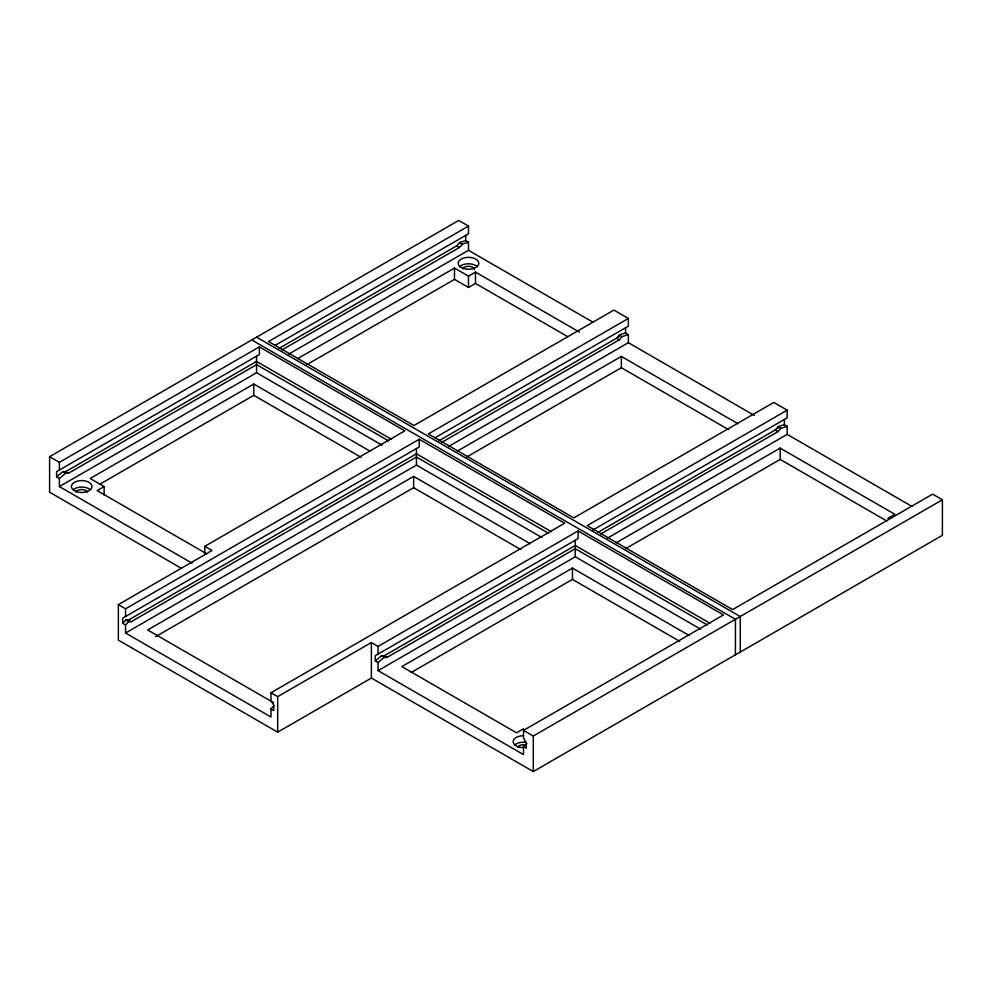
<?xml version="1.0" encoding="UTF-8"?>
<svg xmlns="http://www.w3.org/2000/svg" width="992" height="992" viewBox="0 0 992 992"><rect width="100%" height="100%" fill="white"/><g stroke="black" fill="none" stroke-linecap="round" stroke-linejoin="round"><path stroke-width="1.49" d="M275.106 345.427L468.484 233.777L468.484 226.089L458.701 220.447L49.6 456.692L49.6 492.218L181.412 568.342M49.6 456.692L59.384 462.334L259.371 346.878L404.81 430.85L204.823 546.307L212.04 550.51L118.346 604.612L118.346 640.113L277.686 732.146L371.38 678.044L371.38 642.543L378.076 646.412L578.051 530.956L723.49 614.928L523.516 730.385L523.516 738.06L526.306 742.909L526.306 748.179L523.516 746.554L526.876 743.628M99.547 484.369L253.778 395.324L253.778 384.028L370.363 451.335M277.686 732.146L277.686 696.644L371.38 642.543M155.67 636.641L413.639 487.704L413.639 476.396L530.236 543.715M297.588 358.67L454.497 268.076L454.497 279.384L468.484 287.457L475.478 283.414L475.478 272.118L579.489 332.159M371.38 678.044L533.299 771.553L533.299 736.027L942.4 499.782L932.616 494.14L732.629 609.596L587.19 525.624L787.177 410.167L787.177 417.855L592.559 530.212M411.184 672.514L572.458 579.402L572.458 568.094L689.056 635.413M466.748 456.99L621.364 367.722L621.364 356.426L737.961 423.733M533.299 771.553L735.432 654.807L735.432 619.281L251.732 339.934M735.432 654.807L740.268 652.066L740.268 616.54L256.568 337.193M625.568 548.688L780.183 459.42L780.183 448.111L894.858 514.315L887.865 518.357M942.4 499.782L942.4 535.308L740.268 652.066M279.062 348.378L456.605 245.88L460.102 242.246L465.694 240.622L468.484 242.246L468.484 250.319L288.746 354.094M281.976 349.928L459.395 247.492L462.892 243.858L468.484 242.246M441.849 442.296L619.268 339.872L622.058 336.635L628.358 334.626L628.358 342.699L448.607 446.474M597.742 532.456L775.285 429.945L778.782 426.312L784.374 424.7L787.177 426.312L787.177 434.384L607.426 538.16M600.668 533.994L778.088 431.57L780.878 428.333L787.177 426.312M548.526 533.287L416.442 457.027L131.155 621.736L128.749 621.575L125.562 624.96L125.562 633.032L271.002 717.005L271.002 708.958L273.891 705.672M125.562 624.96L122.76 623.348L125.947 619.95L128.352 620.112L131.155 621.736M192.064 563.158L59.384 486.564L59.384 478.491L56.594 476.867L62.88 471.622L65.683 471.622L68.485 473.234L256.568 364.647L388.666 440.907M59.384 478.491L65.683 473.234L68.485 473.234M523.516 746.554L523.516 754.602L378.076 670.629L378.076 662.557L375.274 660.945L381.573 655.7L384.363 655.7L387.165 657.312L575.261 548.712L707.346 624.985M378.076 662.557L383.668 657.721L387.165 657.312M468.484 226.089L268.51 341.546L413.949 425.518L613.924 310.062L628.358 318.469L628.358 326.157L434.967 437.807M65.683 471.622L256.568 361.41L391.567 439.357M59.384 486.564L256.568 372.719L381.994 445.135M253.778 384.028L90.16 478.491L104.135 486.564L104.135 495.033M306.974 364.56L454.497 279.384M454.497 268.076L468.484 276.148L475.478 272.118M104.135 486.564L97.142 490.594L206.485 553.722M628.358 318.469L428.37 433.926L573.81 517.898L773.785 402.442L787.177 410.167M125.562 616.503L125.562 608.815L419.232 439.258L564.671 523.23L271.002 692.776L271.002 700.464L273.792 705.312L273.792 710.57L271.002 708.958M128.352 620.112L416.442 453.79L551.428 531.737M438.923 440.758L618.326 337.181M125.562 633.032L416.442 465.099L541.855 537.515M413.639 476.396L147.659 629.97L273.631 702.696M457.411 451.075L621.364 356.426M384.363 655.7L575.261 545.488L710.247 623.422M378.076 670.629L575.261 556.797L700.674 629.201M572.458 568.094L401.847 666.599L516.522 732.803L523.516 728.76M616.23 542.773L780.183 448.111M628.358 334.626L625.555 333.002L619.963 334.626L616.466 338.26L619.268 339.872M459.395 242.643L462.198 244.255M622.058 336.635L619.268 335.023L619.268 336.635M780.878 428.333L778.088 426.721L778.088 428.333M468.484 250.319L593.129 322.276M628.358 342.699L754.329 415.425M787.177 434.384L911.809 506.354M456.605 245.88L459.395 247.492M775.285 429.945L778.088 431.57M475.478 283.414L567.486 336.536M621.364 367.722L728.574 429.623M780.183 459.42L886.848 521.011M253.778 395.324L360.989 457.225M413.639 487.704L520.85 549.605M572.458 579.402L679.669 641.303M523.516 730.385L533.299 736.027M62.88 471.622L65.683 473.234M381.573 655.7L384.363 657.312M271.002 692.776L277.686 696.644M125.947 619.95L128.749 621.575M118.346 604.612L125.562 608.815M784.374 419.467L784.374 424.7M625.555 327.769L625.555 333.002M578.051 530.956L578.051 538.644L375.274 655.712L375.274 660.945M575.261 540.256L575.261 556.797M468.484 276.148L468.484 287.457M465.694 235.402L465.694 240.622M419.232 439.258L419.232 446.946L122.76 618.115L122.76 623.348M416.442 448.558L416.442 465.099M378.076 646.412L378.076 654.1M259.371 346.878L259.371 354.566L56.594 471.634L56.594 476.867M256.568 356.19L256.568 372.719M204.823 546.307L204.823 553.995M59.384 462.334L59.384 470.022M523.764 747.596A10.28 5.94 0 0 1 513.174 741.842A10.28 5.94 0 0 1 523.144 735.717M462.756 268.832A5.927 3.422 0 0 1 469.266 266.315A5.927 3.422 0 0 1 474.424 269.712M459.581 266.761A10.28 5.94 0 0 1 477.388 266.761M75.975 492.106A5.927 3.422 0 0 1 81.704 489.564A5.927 3.422 0 0 1 87.432 492.106M73.445 489.465A10.28 5.94 0 0 1 89.764 489.304M517.725 747.224A5.927 3.422 0 0 1 526.417 745.153M514.402 745.302A10.28 5.94 0 0 1 525.81 742.338M463.351 268.423A10.28 5.94 0 0 0 478.776 263.277A10.28 5.94 0 0 0 463.351 258.131A10.28 5.94 0 0 0 463.351 268.423M75.59 491.3A10.28 5.94 0 0 0 91.921 487.208A10.28 5.94 0 0 0 77.612 481.083A10.28 5.94 0 0 0 75.59 491.3"/></g></svg>
